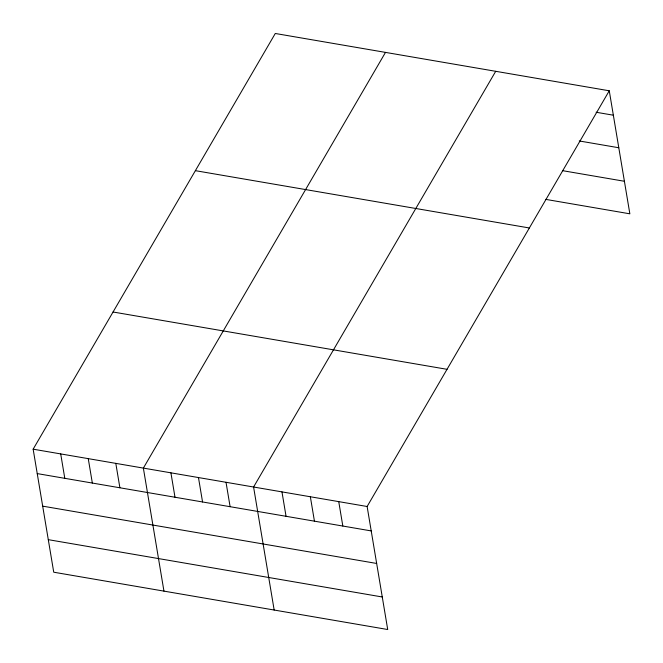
<?xml version="1.0" encoding="UTF-8"?>
<svg xmlns="http://www.w3.org/2000/svg" width="663" height="663" viewBox="0 0 663 663"><rect width="100%" height="100%" fill="white"/><g stroke="black" fill="none" stroke-linecap="round" stroke-linejoin="round"><path stroke-width="0.99" d="M609.264 90.79L367.128 506.499L387.714 629.519L53.736 572.21L33.15 449.183L275.286 33.481L609.264 90.79L629.85 213.817L545.699 199.372M385.493 52.394L143.365 468.103L163.952 591.123M495.709 71.306L253.581 487.015L274.167 610.035M596.112 112.246L613.35 115.205M579.255 140.962L618.794 147.75M562.555 170.664L624.405 181.272M195.378 170.664L529.356 227.973M113.05 312L447.036 369.316M33.15 449.183L367.128 506.499M37.236 473.597L371.214 530.914M42.681 506.142L376.659 563.459M48.291 539.665L382.269 596.982M338.743 501.626L342.829 526.041M310.35 496.753L314.436 521.168M281.966 491.888L286.051 516.295M226.025 482.283L230.111 506.698M198.469 477.559L202.555 501.974M170.913 472.827L174.999 497.242M115.81 463.371L119.895 487.786M88.254 458.639L92.339 483.054M60.706 453.915L64.792 478.33"/></g></svg>
